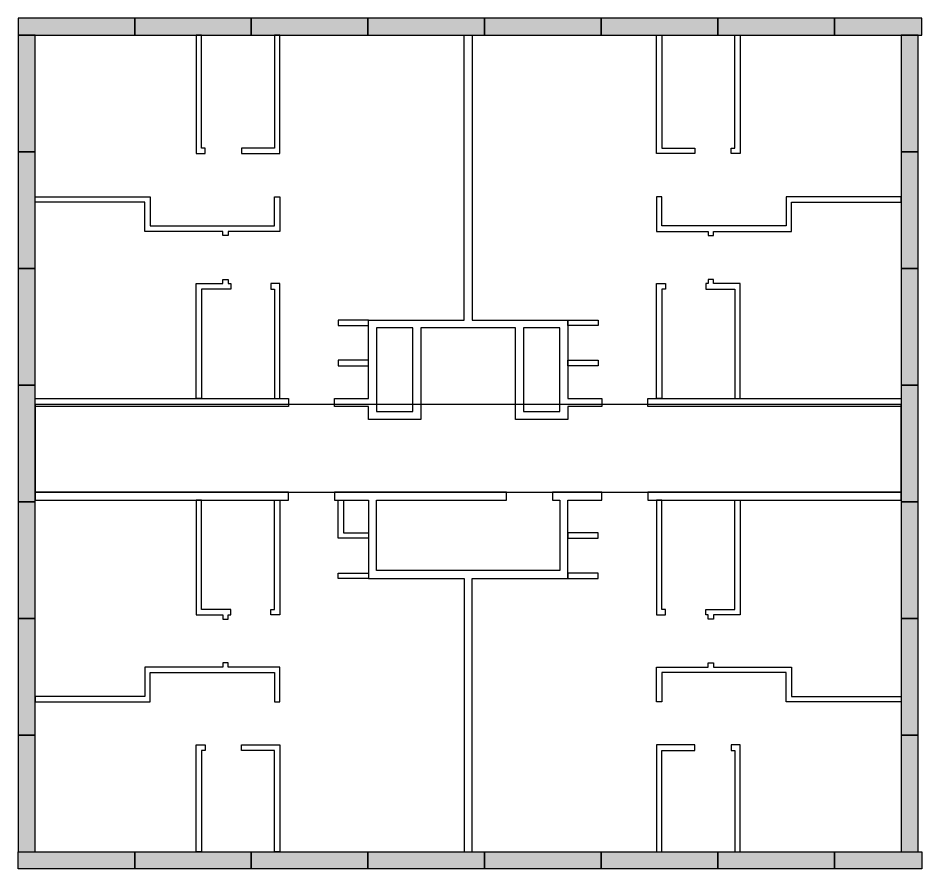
# Model space of a CAD drawing. Header units: inches. Extents: x 0 to 2865, y 0 to 4378.
# Drawn here: x 2097 to 2841, y 3631 to 4331 of the extents above; entities that cross this region are included whole.
import ezdxf

# ---------------------------------------------------------------- set-up
doc = ezdxf.new("R2010")
doc.units = ezdxf.units.IN
doc.layers.add('A-WALL-EXTR', color=2, linetype='Continuous')

# ---------------------------------------------------------------- blocks, each defined once
blk = doc.blocks.new("8' Panel")
at = {"transparency": 33554559}
h = blk.add_hatch(color=0, dxfattribs=at)
h.dxf.hatch_style = 1
h.paths.add_polyline_path([(0, 14), (96, 14), (96, 0), (0, 0)])
at = {"color": 0}
blk.add_lwpolyline([(0, 14), (96, 14), (96, 0), (0, 0)], close=True, dxfattribs=at)
blk = doc.blocks.new("6' Panel")
at = {"transparency": 33554559}
h = blk.add_hatch(color=0, dxfattribs=at)
h.dxf.hatch_style = 1
h.paths.add_polyline_path([(0, 14), (72, 14), (72, 0), (0, 0)])
at = {"color": 0}
blk.add_lwpolyline([(0, 14), (72, 14), (72, 0), (0, 0)], close=True, dxfattribs=at)

msp = doc.modelspace()

# ---------------------------------------------------------------- linework, layer by layer
at = {"color": 1}
for points in [[(2248.3, 4316.97), (2243.8, 4316.97), (2243.8, 4219.47), (2251.3, 4219.47), (2251.3, 4223.97), (2248.3, 4223.97)], [(2312.8, 4316.97), (2308.3, 4316.97), (2308.3, 4223.97), (2281.3, 4223.97), (2281.3, 4219.47), (2312.8, 4219.47)], [(2385.8, 4082.55), (2464.55, 4082.55), (2464.55, 4316.97), (2471.05, 4316.97), (2471.05, 4082.55), (2549.8, 4082.55), (2549.8, 4017.97), (2577.8, 4017.97), (2577.8, 4011.47), (2549.8, 4011.47), (2549.8, 4000.74), (2506.8, 4000.74), (2506.8, 4076.05), (2428.8, 4076.05), (2428.8, 4000.74), (2385.8, 4000.74), (2385.8, 4011.47), (2357.8, 4011.47), (2357.8, 4017.97), (2385.8, 4017.97)], [(2622.8, 4316.97), (2627.3, 4316.97), (2627.3, 4223.97), (2654.3, 4223.97), (2654.3, 4219.47), (2622.8, 4219.47)], [(2687.3, 4316.97), (2691.8, 4316.97), (2691.8, 4219.47), (2684.3, 4219.47), (2684.3, 4223.97), (2687.3, 4223.97)], [(2111.3, 4183.97), (2206.08, 4183.97), (2206.08, 4159.97), (2308.3, 4159.97), (2308.3, 4183.97), (2312.8, 4183.97), (2312.8, 4155.47), (2270.3, 4155.47), (2270.3, 4151.97), (2265.8, 4151.97), (2265.8, 4155.47), (2201.58, 4155.47), (2201.58, 4179.47), (2111.3, 4179.47)], [(2824.3, 4183.97), (2729.51, 4183.97), (2729.51, 4159.97), (2627.3, 4159.97), (2627.3, 4183.97), (2622.8, 4183.97), (2622.8, 4155.47), (2665.3, 4155.47), (2665.3, 4151.97), (2669.8, 4151.97), (2669.8, 4155.47), (2734.01, 4155.47), (2734.01, 4179.47), (2824.3, 4179.47)], [(2248.3, 4017.97), (2243.82, 4017.97), (2243.82, 4112.48), (2265.8, 4112.48), (2265.8, 4115.97), (2270.3, 4115.97), (2270.3, 4112.48), (2272.3, 4112.48), (2272.3, 4107.98), (2248.3, 4107.97)], [(2687.3, 4017.97), (2691.77, 4017.97), (2691.77, 4112.48), (2669.8, 4112.48), (2669.8, 4115.97), (2665.3, 4115.97), (2665.3, 4112.48), (2663.3, 4112.48), (2663.3, 4107.98), (2687.3, 4107.97)], [(2308.3, 4017.97), (2312.8, 4017.97), (2312.8, 4112.47), (2305.3, 4112.47), (2305.3, 4107.97), (2308.3, 4107.97)], [(2627.3, 4017.97), (2622.8, 4017.97), (2622.8, 4112.47), (2630.3, 4112.47), (2630.3, 4107.97), (2627.3, 4107.97)], [(2385.8, 4082.55), (2360.8, 4082.55), (2360.8, 4078.05), (2385.8, 4078.05)], [(2549.8, 4082.55), (2574.8, 4082.55), (2574.8, 4078.05), (2549.8, 4078.05)], [(2422.3, 4076.05), (2392.3, 4076.05), (2392.3, 4007.24), (2422.3, 4007.24)], [(2513.3, 4076.05), (2513.3, 4007.24), (2543.3, 4007.24), (2543.3, 4076.05)], [(2385.8, 4049.47), (2360.8, 4049.47), (2360.8, 4044.97), (2385.8, 4044.97)], [(2549.8, 4049.47), (2574.8, 4049.47), (2574.8, 4044.97), (2549.8, 4044.97)], [(2111.3, 4017.97), (2319.8, 4017.97), (2319.8, 4011.47), (2111.3, 4011.47)], [(2615.8, 4017.97), (2824.3, 4017.97), (2824.3, 4011.47), (2615.8, 4011.47)], [(2111.3, 3934.45), (2319.8, 3934.45), (2319.8, 3940.95), (2111.3, 3940.95)], [(2385.8, 3869.87), (2464.55, 3869.87), (2464.55, 3644.97), (2471.05, 3644.97), (2471.05, 3869.87), (2549.8, 3869.87), (2549.8, 3934.45), (2577.8, 3934.45), (2577.8, 3940.95), (2537.3, 3940.95), (2537.3, 3934.45), (2543.3, 3934.45), (2543.3, 3876.37), (2392.3, 3876.37), (2392.3, 3934.45), (2499.3, 3934.45), (2499.3, 3940.95), (2357.8, 3940.95), (2357.8, 3934.45), (2385.8, 3934.45)], [(2615.8, 3934.45), (2824.3, 3934.45), (2824.3, 3940.95), (2615.8, 3940.95)], [(2248.3, 3934.45), (2243.82, 3934.45), (2243.82, 3839.93), (2265.8, 3839.93), (2265.8, 3836.45), (2270.3, 3836.45), (2270.3, 3839.93), (2272.3, 3839.93), (2272.3, 3844.43), (2248.3, 3844.45)], [(2308.3, 3934.45), (2312.8, 3934.45), (2312.8, 3839.95), (2305.3, 3839.95), (2305.3, 3844.45), (2308.3, 3844.45)], [(2385.8, 3902.95), (2360.8, 3902.95), (2360.8, 3934.45), (2365.3, 3934.45), (2365.3, 3907.45), (2385.8, 3907.45)], [(2627.3, 3934.45), (2622.8, 3934.45), (2622.8, 3839.95), (2630.3, 3839.95), (2630.3, 3844.45), (2627.3, 3844.45)], [(2687.3, 3934.45), (2691.77, 3934.45), (2691.77, 3839.93), (2669.8, 3839.93), (2669.8, 3836.45), (2665.3, 3836.45), (2665.3, 3839.93), (2663.3, 3839.93), (2663.3, 3844.43), (2687.3, 3844.45)], [(2549.8, 3902.95), (2574.8, 3902.95), (2574.8, 3907.45), (2549.8, 3907.45)], [(2385.8, 3869.87), (2360.8, 3869.87), (2360.8, 3874.37), (2385.8, 3874.37)], [(2549.8, 3869.87), (2574.8, 3869.87), (2574.8, 3874.37), (2549.8, 3874.37)], [(2111.3, 3768.45), (2206.08, 3768.45), (2206.08, 3792.45), (2308.3, 3792.45), (2308.3, 3768.45), (2312.8, 3768.45), (2312.8, 3796.95), (2270.3, 3796.95), (2270.3, 3800.45), (2265.8, 3800.45), (2265.8, 3796.95), (2201.58, 3796.95), (2201.58, 3772.95), (2111.3, 3772.95)], [(2824.3, 3768.45), (2729.51, 3768.45), (2729.51, 3792.45), (2627.3, 3792.45), (2627.3, 3768.45), (2622.8, 3768.45), (2622.8, 3796.95), (2665.3, 3796.95), (2665.3, 3800.45), (2669.8, 3800.45), (2669.8, 3796.95), (2734.01, 3796.95), (2734.01, 3772.95), (2824.3, 3772.95)], [(2248.3, 3644.97), (2243.8, 3644.97), (2243.8, 3732.95), (2251.3, 3732.95), (2251.3, 3728.45), (2248.3, 3728.45)], [(2312.8, 3644.97), (2308.3, 3644.97), (2308.3, 3728.45), (2281.3, 3728.45), (2281.3, 3732.95), (2312.8, 3732.95)], [(2622.8, 3644.97), (2627.3, 3644.97), (2627.3, 3728.45), (2654.3, 3728.45), (2654.3, 3732.95), (2622.8, 3732.95)], [(2687.3, 3644.97), (2691.8, 3644.97), (2691.8, 3732.95), (2684.3, 3732.95), (2684.3, 3728.45), (2687.3, 3728.45)]]:
    msp.add_lwpolyline(points, close=True, dxfattribs=at)
at = {"color": 2}
msp.add_lwpolyline([(2824.3, 4012.95), (2111.3, 4012.95), (2111.3, 3940.95), (2824.3, 3940.95)], close=True, dxfattribs=at)

# ---------------------------------------------------------------- block references
at = {"layer": 'A-WALL-EXTR', "color": 177, "true_color": 0x293189, "xscale": -1}
for p, rotation in [((2097.3, 4330.97), 180), ((2193.3, 4330.97), 180), ((2289.3, 4330.97), 180), ((2385.3, 4330.97), 180), ((2481.3, 4330.97), 180), ((2577.3, 4330.97), 180), ((2673.3, 4330.97), 180), ((2111.3, 4316.97), 90), ((2838.3, 4316.97), 90), ((2111.3, 4220.97), 90), ((2838.3, 4220.97), 90), ((2111.3, 4124.97), 90), ((2838.3, 4124.97), 90), ((2111.3, 4028.97), 90), ((2838.3, 4028.97), 90), ((2111.3, 3932.97), 90), ((2838.3, 3932.97), 90), ((2111.3, 3836.97), 90), ((2838.3, 3836.97), 90), ((2111.3, 3740.97), 90), ((2838.3, 3740.97), 90)]:
    msp.add_blockref("8' Panel", p, dxfattribs=dict(at, rotation=rotation))
at = {"layer": 'A-WALL-EXTR', "color": 219, "true_color": 0x642165, "xscale": -1, "rotation": 180}
msp.add_blockref("6' Panel", (2769.3, 4330.97), dxfattribs=at)
at = {"layer": 'A-WALL-EXTR', "color": 177, "true_color": 0x293189}
for p in [(2097.3, 3630.97), (2193.3, 3630.97), (2289.3, 3630.97), (2385.3, 3630.97), (2481.3, 3630.97), (2577.3, 3630.97), (2673.3, 3630.97)]:
    msp.add_blockref("8' Panel", p, dxfattribs=at)
at = {"layer": 'A-WALL-EXTR', "color": 219, "true_color": 0x642165}
msp.add_blockref("6' Panel", (2769.3, 3630.97), dxfattribs=at)

doc.saveas('drawing.dxf')
